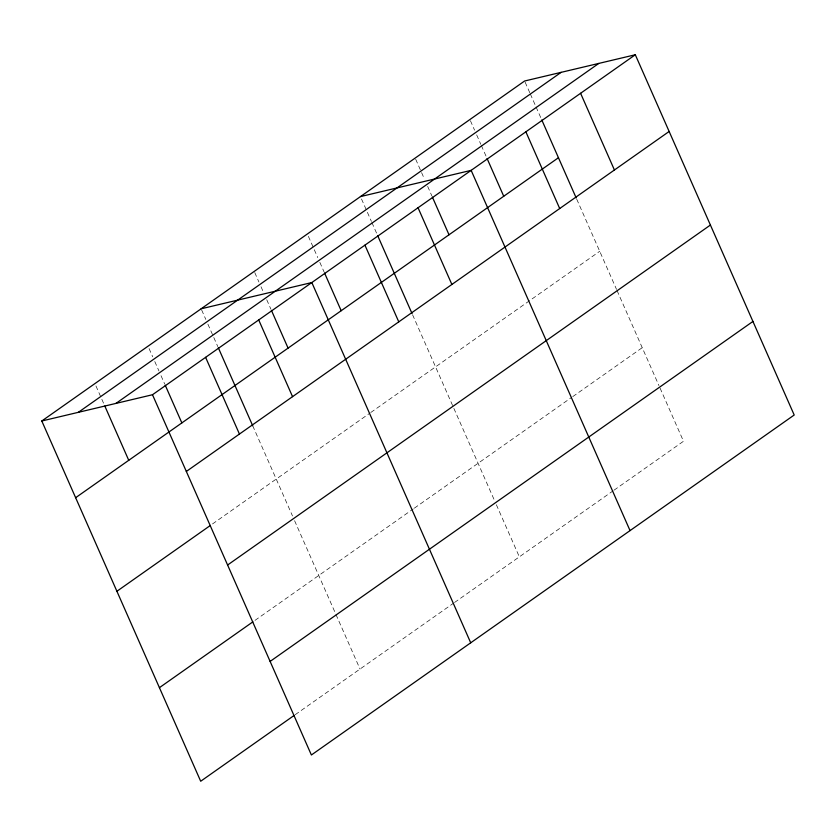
<?xml version="1.0" encoding="UTF-8"?>
<svg xmlns="http://www.w3.org/2000/svg" width="836" height="836" viewBox="0 0 836 836"><rect width="100%" height="100%" fill="white"/><g stroke="black" fill="none" stroke-linecap="round" stroke-linejoin="round"><path stroke-width="0.63" stroke-dasharray="4.18 3.13" d="M212.501 523.953L369.7 413.256M370.766 412.503L599.715 251.291M255.022 620.354L413.287 508.915M414.353 508.163L571.73 397.34M572.785 396.598L642.236 347.692M295.223 714.675L453.488 603.226M454.554 602.474L612.997 490.91M614.052 490.168L683.503 441.262L659.479 386.775M525.133 82.189L529.815 92.806M530.337 93.987L535.542 105.796M536.064 106.977L541.268 118.775M576.735 199.177L616.519 289.371M617.041 290.562L658.956 385.595M470.417 120.718L474.576 130.165M476.666 134.878L480.825 144.325M481.348 145.506L486.552 157.304M415.701 159.248L424.542 179.312M427.666 186.397L431.836 195.833M361.497 198.958L371.393 221.383M371.905 222.564L377.12 234.373M412.576 314.764L494.275 500.001M496.365 504.735L519.344 556.849M308.39 236.358L317.764 257.603M319.843 262.326L324.002 271.763M254.761 272.578L258.92 282.014M261.01 286.738L263.612 292.642M266.736 299.716L270.895 309.163M201.654 309.978L205.813 319.415M207.892 324.138L217.788 346.564M252.723 425.775L292.506 515.969M294.606 520.734L335.466 613.384M335.988 614.564L360.023 669.051M149.059 348.549L152.706 356.815M154.785 361.539L158.955 370.975M161.034 375.698L164.671 383.954M95.952 385.95L104.281 404.833"/><path stroke-width="1.25" d="M294.167 715.417L200.692 781.242L41.8 420.989L524.611 81.008L635.308 54.758L794.2 415.011L311.389 754.992L152.497 394.738L635.308 54.758M78.333 412.326L561.144 72.345M115.964 403.401L598.785 63.421M75.637 497.702L558.448 157.722M186.334 471.452L669.145 131.471M116.904 591.271L210.379 525.447M227.601 565.021L710.412 225.041M159.425 687.673L252.89 621.848M270.122 661.422L752.933 321.442M360.462 196.596L471.149 170.356L630.041 530.609M201.131 308.797L311.828 282.547L470.71 642.8M41.8 420.989L152.497 394.738M580.592 93.287L614.429 170.001M541.791 119.956L576.213 197.986M525.875 131.827L559.702 208.53M487.075 158.485L503.732 196.251M432.358 197.014L449.016 234.78M418.042 207.746L451.879 284.459M377.632 235.543L412.054 313.584M364.935 245.147L398.772 321.86M324.525 272.944L341.182 310.71M271.418 310.344L288.075 348.11M258.711 319.948L292.548 396.661M218.311 347.745L252.723 425.775M205.604 357.338L239.441 434.051M165.194 385.135L181.851 422.901M104.803 406.014L128.744 460.302"/></g></svg>
